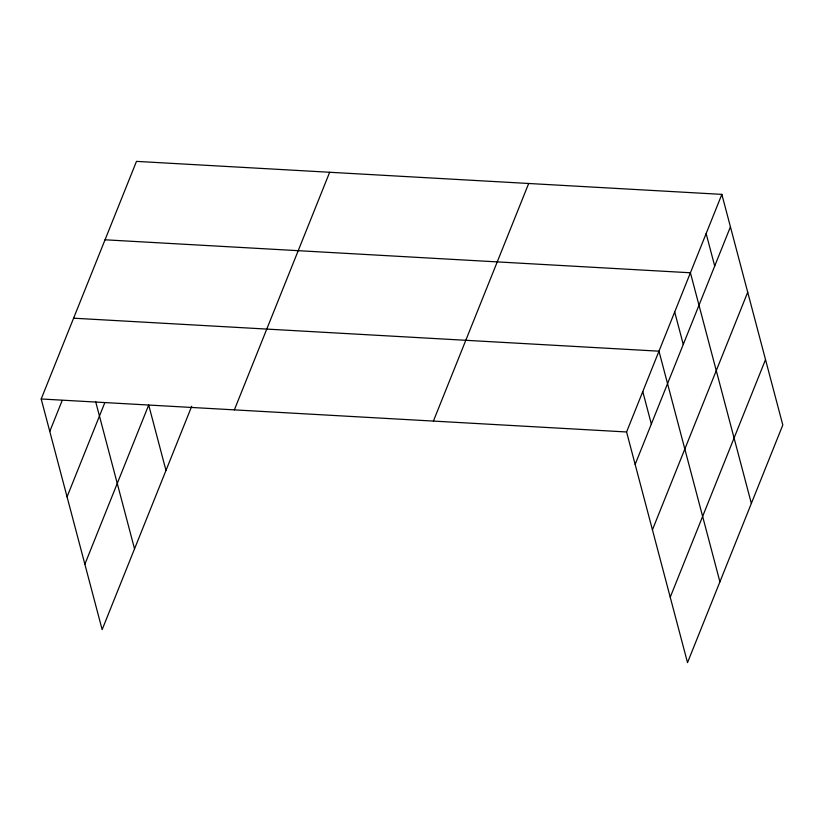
<?xml version="1.0" encoding="UTF-8"?>
<svg xmlns="http://www.w3.org/2000/svg" width="824" height="824" viewBox="0 0 824 824"><rect width="100%" height="100%" fill="white"/><g stroke="black" fill="none" stroke-linecap="round" stroke-linejoin="round"><path stroke-width="1.24" d="M191.704 406.284L102.145 629.629L41.2 398.981L136.485 161.38L721.855 194.371L782.8 425.019L687.515 662.62L626.58 431.972L721.855 194.371M49.77 431.436L62.161 400.546M67.053 496.841L104.689 402.988M84.862 564.224L148.701 405.037L165.984 470.442M234.377 409.868L329.662 172.268M433.403 421.085L528.689 183.484M635.149 464.417L730.435 226.816M652.433 529.822L747.718 292.221M670.231 597.215L765.517 359.614M105.039 239.794L690.419 272.775L751.354 503.423M73.594 318.198L658.973 351.178L719.919 581.837M41.2 398.981L626.58 431.972M706.137 233.573L714.707 266.018M674.691 311.977L683.271 344.432M642.771 391.575L651.351 424.03M95.615 401.515L134.539 548.846"/></g></svg>
